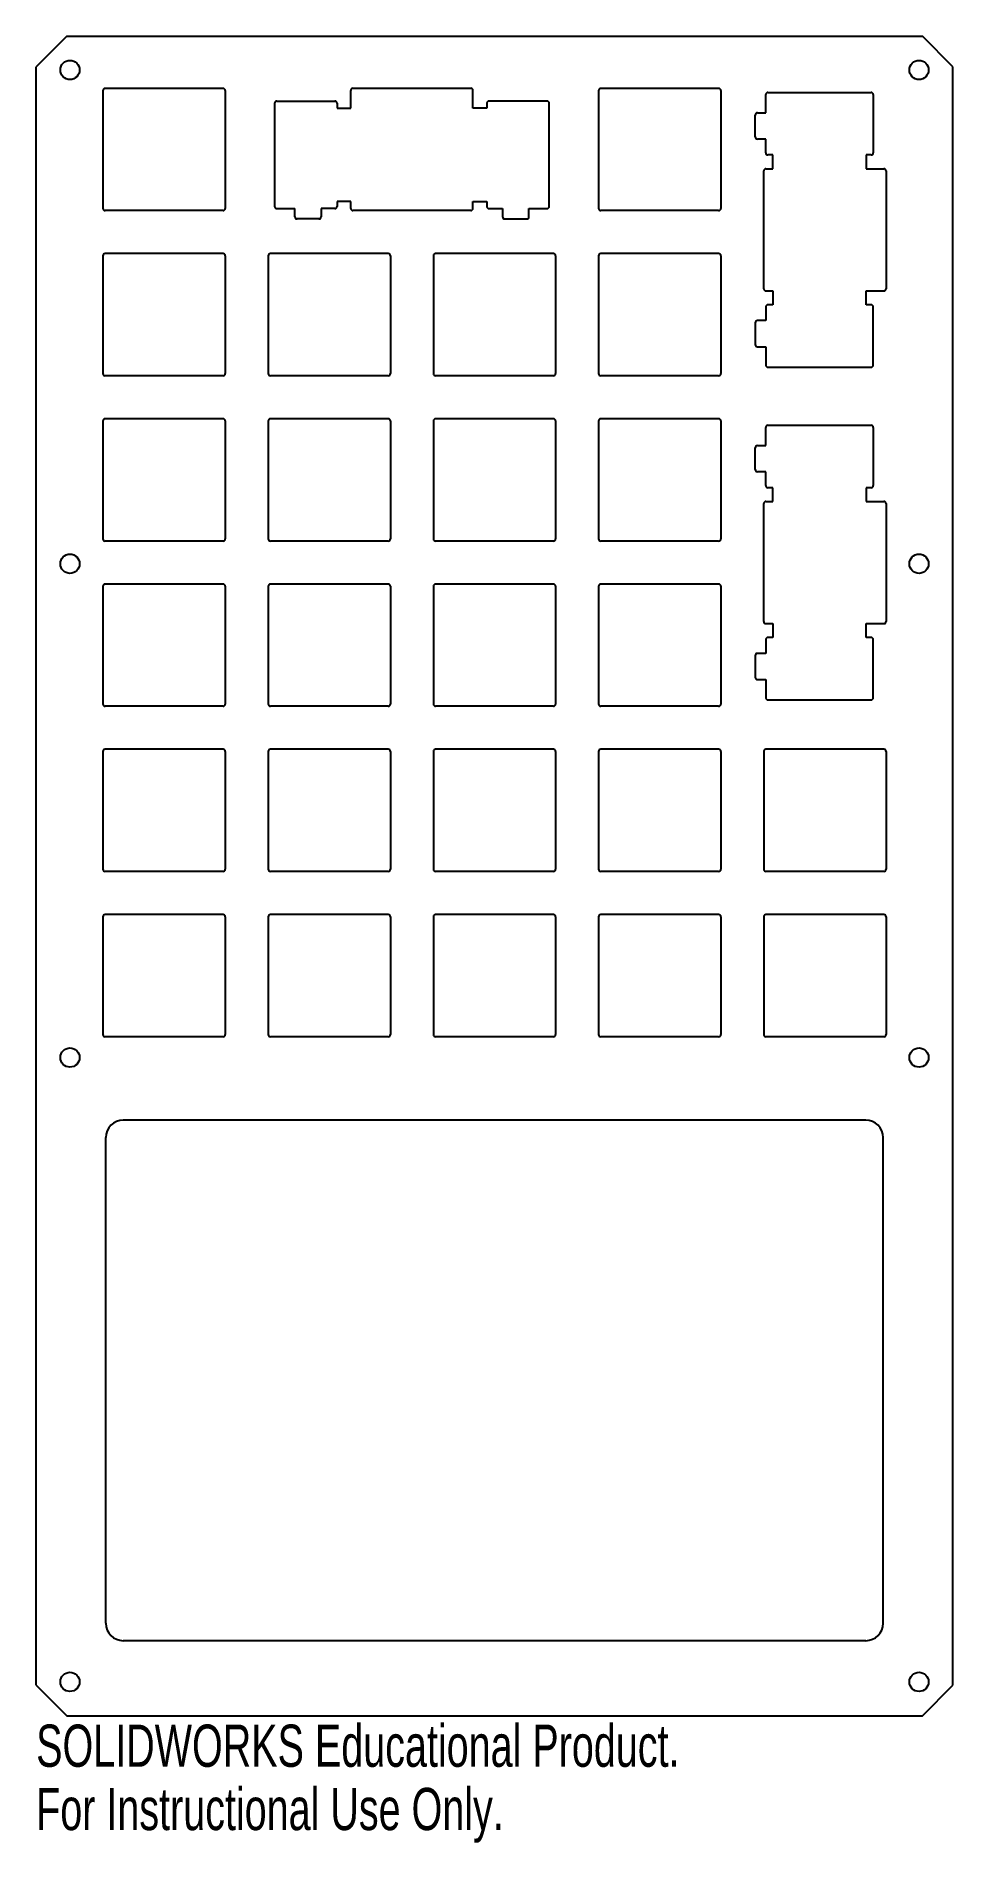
# Model space of a CAD drawing. Header units: millimetres. Extents: x -15 to 90, y -99 to 108.
import ezdxf

# ---------------------------------------------------------------- set-up
doc = ezdxf.new("R2010")
doc.units = ezdxf.units.MM
doc.styles.add('SLDTEXTSTYLE0', font='TXT', dxfattribs={"width": 0.7})

msp = doc.modelspace()

# ---------------------------------------------------------------- linework, layer by layer
at = {"color": 7, "linetype": 'Continuous', "lineweight": 25}
for p, q in [((-11.15, 107.59), (-14.65, 104.09)), ((-11.15, 107.59), (86.85, 107.59)), ((90.35, 104.09), (86.85, 107.59)), ((-14.65, -81.25), (-14.65, 104.09)), ((90.35, -81.25), (90.35, 104.09)), ((6.75, 101.61), (-6.75, 101.61)), ((21.63, 101.62), (35.13, 101.62)), ((63.52, 101.61), (50.02, 101.61)), ((-7, 101.36), (-7, 87.87)), ((7, 101.36), (7, 87.87)), ((12.65, 99.9), (12.65, 88.1)), ((12.9, 100.15), (19.56, 100.15)), ((19.81, 99.9), (19.81, 99.35)), ((19.81, 99.35), (21.38, 99.35)), ((21.38, 99.35), (21.38, 101.37)), ((35.38, 99.35), (35.38, 101.37)), ((36.96, 99.35), (35.38, 99.35)), ((36.96, 99.9), (36.96, 99.35)), ((43.87, 100.15), (37.21, 100.15)), ((44.12, 88.1), (44.12, 99.9)), ((49.77, 101.36), (49.77, 87.87)), ((63.77, 101.36), (63.77, 87.87)), ((68.92, 98.81), (68.92, 100.89)), ((69.17, 101.14), (80.97, 101.14)), ((81.22, 100.89), (81.22, 94.23)), ((67.72, 96.06), (67.72, 98.56)), ((67.97, 98.81), (68.92, 98.81)), ((68.92, 95.81), (67.97, 95.81)), ((68.92, 94.23), (68.92, 95.81)), ((69.72, 93.98), (69.17, 93.98)), ((69.72, 92.41), (69.72, 93.98)), ((80.97, 93.98), (80.42, 93.98)), ((80.42, 93.98), (80.42, 92.41)), ((68.69, 78.66), (68.69, 92.16)), ((68.94, 92.41), (69.72, 92.41)), ((80.42, 92.41), (82.44, 92.41)), ((82.69, 92.16), (82.69, 78.66)), ((6.75, 87.62), (-6.75, 87.62)), ((12.9, 87.85), (14.98, 87.85)), ((14.98, 86.9), (14.98, 87.85)), ((19.56, 87.85), (17.98, 87.85)), ((17.98, 87.85), (17.98, 86.9)), ((21.38, 88.65), (19.81, 88.65)), ((19.81, 88.65), (19.81, 88.1)), ((21.38, 87.87), (21.38, 88.65)), ((35.13, 87.62), (21.63, 87.62)), ((35.38, 87.87), (35.38, 88.65)), ((35.38, 88.65), (36.96, 88.65)), ((36.96, 88.65), (36.96, 88.1)), ((37.21, 87.85), (38.78, 87.85)), ((38.78, 87.85), (38.78, 86.9)), ((41.78, 87.85), (43.87, 87.85)), ((41.78, 86.9), (41.78, 87.85)), ((63.52, 87.62), (50.02, 87.62)), ((17.73, 86.65), (15.23, 86.65)), ((39.03, 86.65), (41.53, 86.65)), ((-7, 82.44), (-7, 68.94)), ((6.75, 82.69), (-6.75, 82.69)), ((7, 82.44), (7, 68.94)), ((11.93, 82.44), (11.93, 68.94)), ((25.67, 82.69), (12.18, 82.69)), ((25.92, 82.44), (25.92, 68.94)), ((30.85, 82.44), (30.85, 68.94)), ((44.59, 82.69), (31.1, 82.69)), ((44.84, 82.44), (44.84, 68.94)), ((49.77, 82.44), (49.77, 68.94)), ((63.52, 82.69), (50.02, 82.69)), ((63.77, 82.44), (63.77, 68.94)), ((68.92, 76.58), (68.92, 75.01)), ((68.94, 78.41), (69.72, 78.41)), ((69.72, 76.83), (69.17, 76.83)), ((69.72, 78.41), (69.72, 76.83)), ((80.42, 78.41), (82.44, 78.41)), ((80.42, 76.83), (80.42, 78.41)), ((80.97, 76.83), (80.42, 76.83)), ((81.22, 69.92), (81.22, 76.58)), ((67.72, 74.76), (67.72, 72.26)), ((68.92, 75.01), (67.97, 75.01)), ((67.97, 72.01), (68.92, 72.01)), ((68.92, 72.01), (68.92, 69.92)), ((6.75, 68.69), (-6.75, 68.69)), ((25.67, 68.69), (12.18, 68.69)), ((44.59, 68.69), (31.1, 68.69)), ((63.52, 68.69), (50.02, 68.69)), ((69.17, 69.67), (80.97, 69.67)), ((-7, 63.52), (-7, 50.02)), ((6.75, 63.77), (-6.75, 63.77)), ((7, 63.52), (7, 50.02)), ((11.93, 63.52), (11.93, 50.02)), ((25.67, 63.77), (12.18, 63.77)), ((25.92, 63.52), (25.92, 50.02)), ((30.85, 63.52), (30.85, 50.02)), ((44.59, 63.77), (31.1, 63.77)), ((44.84, 63.52), (44.84, 50.02)), ((49.77, 63.52), (49.77, 50.02)), ((63.52, 63.77), (50.02, 63.77)), ((63.77, 63.52), (63.77, 50.02)), ((68.92, 60.71), (68.92, 62.79)), ((69.17, 63.04), (80.97, 63.04)), ((81.22, 62.79), (81.22, 56.13)), ((67.72, 57.96), (67.72, 60.46)), ((67.97, 60.71), (68.92, 60.71)), ((68.92, 57.71), (67.97, 57.71)), ((68.92, 56.13), (68.92, 57.71)), ((69.72, 55.88), (69.17, 55.88)), ((69.72, 54.31), (69.72, 55.88)), ((80.97, 55.88), (80.42, 55.88)), ((80.42, 55.88), (80.42, 54.31)), ((68.69, 40.56), (68.69, 54.06)), ((68.94, 54.31), (69.72, 54.31)), ((80.42, 54.31), (82.44, 54.31)), ((82.69, 54.06), (82.69, 40.56)), ((6.75, 49.77), (-6.75, 49.77)), ((25.67, 49.77), (12.18, 49.77)), ((44.59, 49.77), (31.1, 49.77)), ((63.52, 49.77), (50.02, 49.77)), ((-7, 44.59), (-7, 31.1)), ((6.75, 44.84), (-6.75, 44.84)), ((7, 44.59), (7, 31.1)), ((11.93, 44.59), (11.93, 31.1)), ((25.67, 44.84), (12.18, 44.84)), ((25.92, 44.59), (25.92, 31.1)), ((30.85, 44.59), (30.85, 31.1)), ((44.59, 44.84), (31.1, 44.84)), ((44.84, 44.59), (44.84, 31.1)), ((49.77, 44.59), (49.77, 31.1)), ((63.52, 44.84), (50.02, 44.84)), ((63.77, 44.59), (63.77, 31.1)), ((68.94, 40.31), (69.72, 40.31)), ((69.72, 40.31), (69.72, 38.73)), ((80.42, 40.31), (82.44, 40.31)), ((80.42, 38.73), (80.42, 40.31)), ((68.92, 38.48), (68.92, 36.91)), ((69.72, 38.73), (69.17, 38.73)), ((80.97, 38.73), (80.42, 38.73)), ((81.22, 31.82), (81.22, 38.48)), ((67.72, 36.66), (67.72, 34.16)), ((68.92, 36.91), (67.97, 36.91)), ((67.97, 33.91), (68.92, 33.91)), ((68.92, 33.91), (68.92, 31.82)), ((69.17, 31.57), (80.97, 31.57)), ((6.75, 30.85), (-6.75, 30.85)), ((25.67, 30.85), (12.18, 30.85)), ((44.59, 30.85), (31.1, 30.85)), ((63.52, 30.85), (50.02, 30.85)), ((-7, 25.67), (-7, 12.18)), ((6.75, 25.92), (-6.75, 25.92)), ((7, 25.67), (7, 12.18)), ((11.93, 25.67), (11.93, 12.18)), ((25.67, 25.92), (12.18, 25.92)), ((25.92, 25.67), (25.92, 12.18)), ((30.85, 25.67), (30.85, 12.18)), ((44.59, 25.92), (31.1, 25.92)), ((44.84, 25.67), (44.84, 12.18)), ((49.77, 25.67), (49.77, 12.18)), ((63.52, 25.92), (50.02, 25.92)), ((63.77, 25.67), (63.77, 12.18)), ((68.69, 25.67), (68.69, 12.18)), ((82.44, 25.92), (68.94, 25.92)), ((82.69, 25.67), (82.69, 12.18)), ((6.75, 11.93), (-6.75, 11.93)), ((25.67, 11.93), (12.18, 11.93)), ((44.59, 11.93), (31.1, 11.93)), ((63.52, 11.93), (50.02, 11.93)), ((82.44, 11.93), (68.94, 11.93)), ((-7, 6.75), (-7, -6.75)), ((6.75, 7), (-6.75, 7)), ((7, 6.75), (7, -6.75)), ((11.93, 6.75), (11.93, -6.75)), ((25.67, 7), (12.18, 7)), ((25.92, 6.75), (25.92, -6.75)), ((30.85, 6.75), (30.85, -6.75)), ((44.59, 7), (31.1, 7)), ((44.84, 6.75), (44.84, -6.75)), ((49.77, 6.75), (49.77, -6.75)), ((63.52, 7), (50.02, 7)), ((63.77, 6.75), (63.77, -6.75)), ((68.69, 6.75), (68.69, -6.75)), ((82.44, 7), (68.94, 7)), ((82.69, 6.75), (82.69, -6.75)), ((6.75, -7), (-6.75, -7)), ((25.67, -7), (12.18, -7)), ((44.59, -7), (31.1, -7)), ((63.52, -7), (50.02, -7)), ((82.44, -7), (68.94, -7)), ((80.37, -16.54), (-4.67, -16.54)), ((-6.67, -74.16), (-6.67, -18.54)), ((82.37, -74.16), (82.37, -18.54)), ((80.37, -76.16), (-4.67, -76.16)), ((-14.65, -81.25), (-11.15, -84.75)), ((86.85, -84.75), (90.35, -81.25)), ((-11.15, -84.75), (86.85, -84.75))]:
    msp.add_line(p, q, dxfattribs=at)
for centre in [(-10.78, 103.72), (86.47, 103.72), (-10.78, 47.17), (86.47, 47.17), (-10.78, -9.38), (86.47, -9.38), (-10.78, -80.88), (86.47, -80.88)]:
    msp.add_circle(centre, 1.1, dxfattribs=at)
for centre, radius, start, end in [((-6.75, 101.36), 0.25, 90, 180), ((6.75, 101.36), 0.25, 0, 90), ((21.63, 101.37), 0.25, 90, 180), ((35.13, 101.37), 0.25, 0, 90), ((50.02, 101.36), 0.25, 90, 180), ((63.52, 101.36), 0.25, 0, 90), ((12.9, 99.9), 0.25, 90, 180), ((19.56, 99.9), 0.25, 0, 90), ((37.21, 99.9), 0.25, 90, 180), ((43.87, 99.9), 0.25, 0, 90), ((69.17, 100.89), 0.25, 90, 180), ((80.97, 100.89), 0.25, 0, 90), ((67.97, 98.56), 0.25, 90, 180), ((67.97, 96.06), 0.25, 180, 270), ((69.17, 94.23), 0.25, 180, 270), ((80.97, 94.23), 0.25, 270, 0), ((68.94, 92.16), 0.25, 90, 180), ((82.44, 92.16), 0.25, 0, 90), ((-6.75, 87.87), 0.25, 180, 270), ((6.75, 87.87), 0.25, 270, 0), ((12.9, 88.1), 0.25, 180, 270), ((19.56, 88.1), 0.25, 270, 0), ((21.63, 87.87), 0.25, 180, 270), ((35.13, 87.87), 0.25, 270, 0), ((37.21, 88.1), 0.25, 180, 270), ((43.87, 88.1), 0.25, 270, 0), ((50.02, 87.87), 0.25, 180, 270), ((63.52, 87.87), 0.25, 270, 0), ((15.23, 86.9), 0.25, 180, 270), ((17.73, 86.9), 0.25, 270, 0), ((39.03, 86.9), 0.25, 180, 270), ((41.53, 86.9), 0.25, 270, 0), ((-6.75, 82.44), 0.25, 90, 180), ((6.75, 82.44), 0.25, 0, 90), ((12.18, 82.44), 0.25, 90, 180), ((25.67, 82.44), 0.25, 0, 90), ((31.1, 82.44), 0.25, 90, 180), ((44.59, 82.44), 0.25, 0, 90), ((50.02, 82.44), 0.25, 90, 180), ((63.52, 82.44), 0.25, 0, 90), ((68.94, 78.66), 0.25, 180, 270), ((82.44, 78.66), 0.25, 270, 0), ((69.17, 76.58), 0.25, 90, 180), ((80.97, 76.58), 0.25, 0, 90), ((67.97, 74.76), 0.25, 90, 180), ((67.97, 72.26), 0.25, 180, 270), ((-6.75, 68.94), 0.25, 180, 270), ((6.75, 68.94), 0.25, 270, 0), ((12.18, 68.94), 0.25, 180, 270), ((25.67, 68.94), 0.25, 270, 0), ((31.1, 68.94), 0.25, 180, 270), ((44.59, 68.94), 0.25, 270, 0), ((50.02, 68.94), 0.25, 180, 270), ((63.52, 68.94), 0.25, 270, 0), ((69.17, 69.92), 0.25, 180, 270), ((80.97, 69.92), 0.25, 270, 0), ((-6.75, 63.52), 0.25, 90, 180), ((6.75, 63.52), 0.25, 0, 90), ((12.18, 63.52), 0.25, 90, 180), ((25.67, 63.52), 0.25, 0, 90), ((31.1, 63.52), 0.25, 90, 180), ((44.59, 63.52), 0.25, 0, 90), ((50.02, 63.52), 0.25, 90, 180), ((63.52, 63.52), 0.25, 0, 90), ((69.17, 62.79), 0.25, 90, 180), ((80.97, 62.79), 0.25, 0, 90), ((67.97, 60.46), 0.25, 90, 180), ((67.97, 57.96), 0.25, 180, 270), ((69.17, 56.13), 0.25, 180, 270), ((80.97, 56.13), 0.25, 270, 0), ((68.94, 54.06), 0.25, 90, 180), ((82.44, 54.06), 0.25, 0, 90), ((-6.75, 50.02), 0.25, 180, 270), ((6.75, 50.02), 0.25, 270, 0), ((12.18, 50.02), 0.25, 180, 270), ((25.67, 50.02), 0.25, 270, 0), ((31.1, 50.02), 0.25, 180, 270), ((44.59, 50.02), 0.25, 270, 0), ((50.02, 50.02), 0.25, 180, 270), ((63.52, 50.02), 0.25, 270, 0), ((-6.75, 44.59), 0.25, 90, 180), ((6.75, 44.59), 0.25, 0, 90), ((12.18, 44.59), 0.25, 90, 180), ((25.67, 44.59), 0.25, 0, 90), ((31.1, 44.59), 0.25, 90, 180), ((44.59, 44.59), 0.25, 0, 90), ((50.02, 44.59), 0.25, 90, 180), ((63.52, 44.59), 0.25, 0, 90), ((68.94, 40.56), 0.25, 180, 270), ((82.44, 40.56), 0.25, 270, 0), ((69.17, 38.48), 0.25, 90, 180), ((80.97, 38.48), 0.25, 0, 90), ((67.97, 36.66), 0.25, 90, 180), ((67.97, 34.16), 0.25, 180, 270), ((-6.75, 31.1), 0.25, 180, 270), ((6.75, 31.1), 0.25, 270, 0), ((12.18, 31.1), 0.25, 180, 270), ((25.67, 31.1), 0.25, 270, 0), ((31.1, 31.1), 0.25, 180, 270), ((44.59, 31.1), 0.25, 270, 0), ((50.02, 31.1), 0.25, 180, 270), ((63.52, 31.1), 0.25, 270, 0), ((69.17, 31.82), 0.25, 180, 270), ((80.97, 31.82), 0.25, 270, 0), ((-6.75, 25.67), 0.25, 90, 180), ((6.75, 25.67), 0.25, 0, 90), ((12.18, 25.67), 0.25, 90, 180), ((25.67, 25.67), 0.25, 0, 90), ((31.1, 25.67), 0.25, 90, 180), ((44.59, 25.67), 0.25, 0, 90), ((50.02, 25.67), 0.25, 90, 180), ((63.52, 25.67), 0.25, 0, 90), ((68.94, 25.67), 0.25, 90, 180), ((82.44, 25.67), 0.25, 0, 90), ((-6.75, 12.18), 0.25, 180, 270), ((6.75, 12.18), 0.25, 270, 0), ((12.18, 12.18), 0.25, 180, 270), ((25.67, 12.18), 0.25, 270, 0), ((31.1, 12.18), 0.25, 180, 270), ((44.59, 12.18), 0.25, 270, 0), ((50.02, 12.18), 0.25, 180, 270), ((63.52, 12.18), 0.25, 270, 0), ((68.94, 12.18), 0.25, 180, 270), ((82.44, 12.18), 0.25, 270, 0), ((-6.75, 6.75), 0.25, 90, 180), ((6.75, 6.75), 0.25, 0, 90), ((12.18, 6.75), 0.25, 90, 180), ((25.67, 6.75), 0.25, 0, 90), ((31.1, 6.75), 0.25, 90, 180), ((44.59, 6.75), 0.25, 0, 90), ((50.02, 6.75), 0.25, 90, 180), ((63.52, 6.75), 0.25, 0, 90), ((68.94, 6.75), 0.25, 90, 180), ((82.44, 6.75), 0.25, 0, 90), ((-6.75, -6.75), 0.25, 180, 270), ((6.75, -6.75), 0.25, 270, 0), ((12.18, -6.75), 0.25, 180, 270), ((25.67, -6.75), 0.25, 270, 0), ((31.1, -6.75), 0.25, 180, 270), ((44.59, -6.75), 0.25, 270, 0), ((50.02, -6.75), 0.25, 180, 270), ((63.52, -6.75), 0.25, 270, 0), ((68.94, -6.75), 0.25, 180, 270), ((82.44, -6.75), 0.25, 270, 0), ((-4.67, -18.54), 2, 90, 180), ((80.37, -18.54), 2, 0, 90), ((-4.67, -74.16), 2, 180, 270), ((80.37, -74.16), 2, 270, 0)]:
    msp.add_arc(centre, radius, start, end, dxfattribs=at)

# ---------------------------------------------------------------- texts
at = {"color": 7, "linetype": 'Continuous', "char_height": 4.8336, "attachment_point": 1, "style": 'SLDTEXTSTYLE0'}
for s, insert in [('SOLIDWORKS Educational Product.', (-14.65, -85.77)), ('For Instructional Use Only.', (-14.65, -93.02))]:
    msp.add_mtext(s, dxfattribs=dict(at, insert=insert))

doc.saveas('drawing.dxf')
